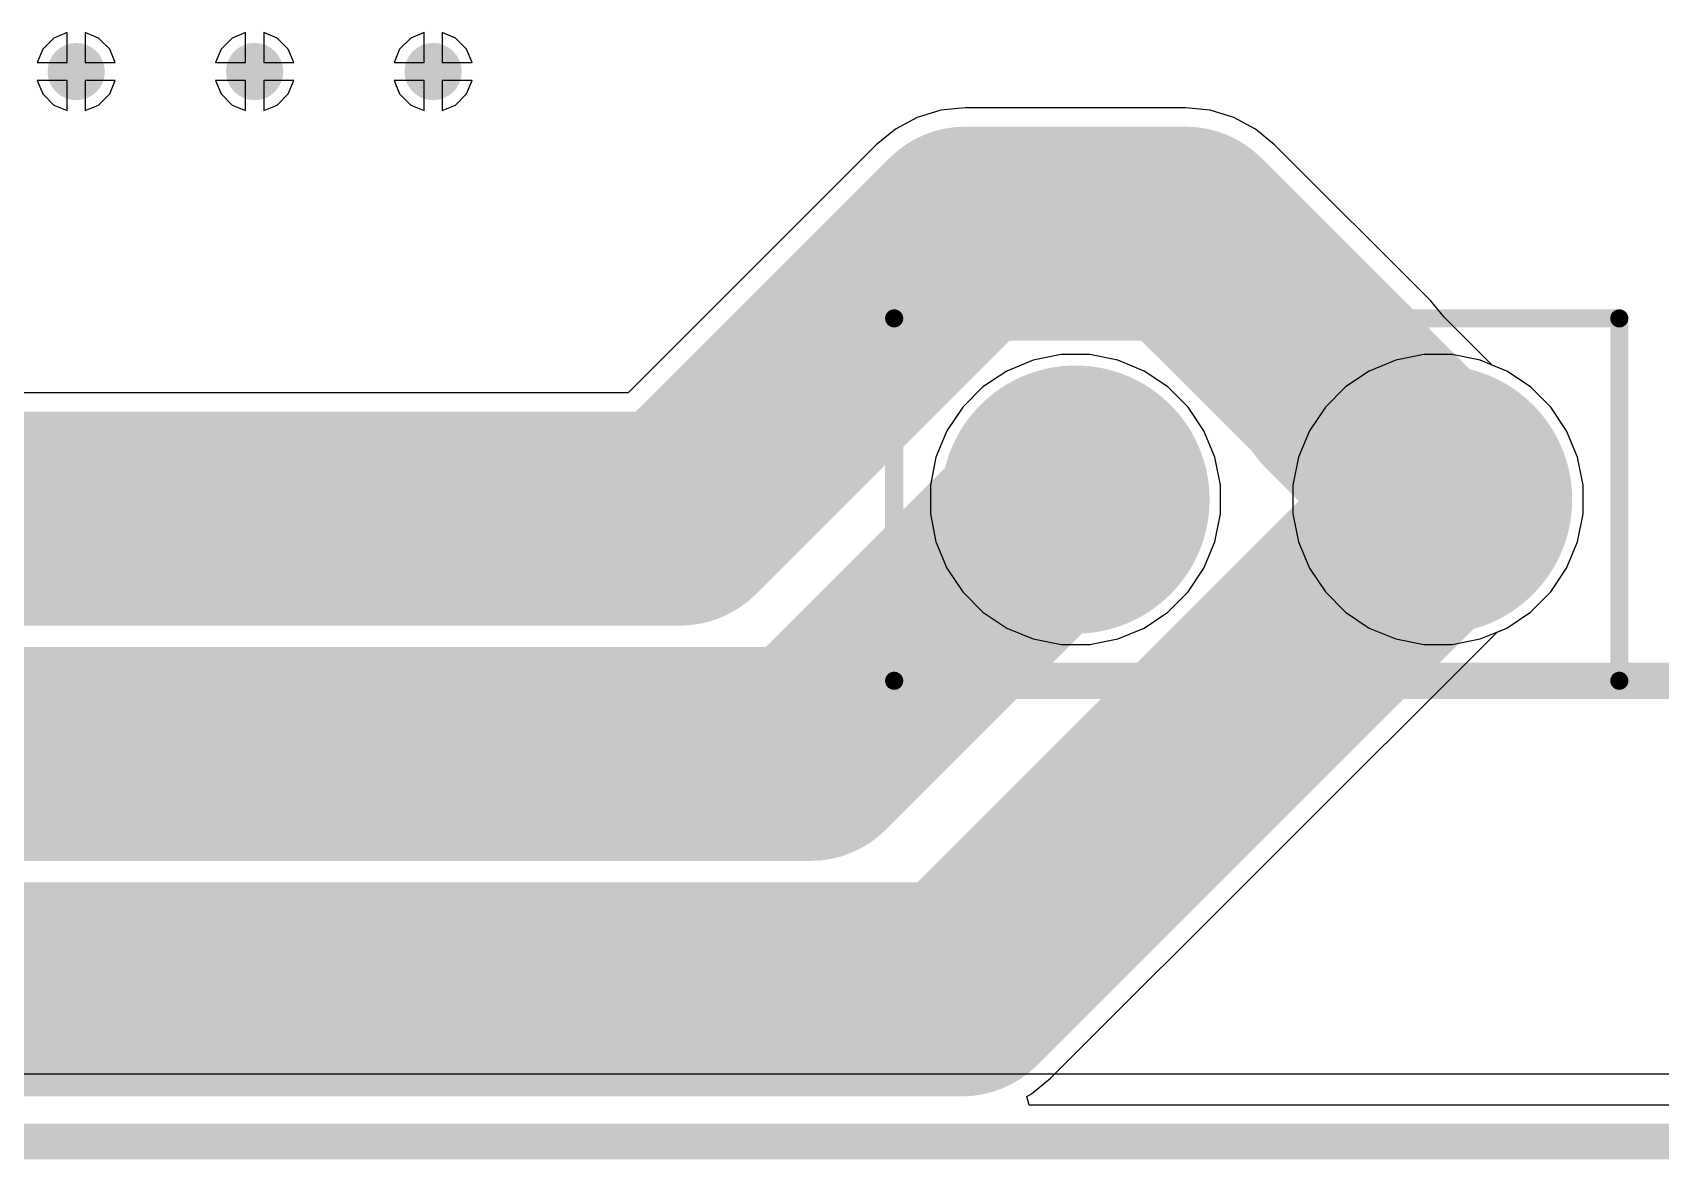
# Model space of a CAD drawing. Header units: inches. Extents: x -0.01 to 4.3, y -0.01 to 7.88.
# Drawn here: x 2.535 to 3.433, y -0.01 to 0.612 of the extents above; entities that cross this region are included whole.
import ezdxf

# ---------------------------------------------------------------- set-up
doc = ezdxf.new("R2010")
doc.units = ezdxf.units.IN
doc.header["$MEASUREMENT"] = 0
for name, color, linetype in [('Bottom Layer', 5, 'Continuous'), ('Bottom Solder', 6, 'Continuous'), ('Mechanical 1', 6, 'Continuous'), ('Multi-Layer', 9, 'Continuous'), ('Pad Holes', 156, 'Continuous'), ('Route Tool Path', 56, 'Continuous'), ('Top Layer', 1, 'Continuous'), ('Top Overlay', 2, 'Continuous'), ('Top Solder', 216, 'Continuous'), ('Via Holes', 16, 'Continuous')]:
    doc.layers.add(name, color=color, linetype=linetype)

# ---------------------------------------------------------------- blocks, each defined once
blk = doc.blocks.new('M_______M____S______35')
at = {"layer": 'Bottom Layer'}
h = blk.add_hatch(color=5, dxfattribs=at)
edge = h.paths.add_edge_path()
edge.add_arc((-0.1, -1.075), 0.07, 0, 360)
h = blk.add_hatch(color=5, dxfattribs=at)
edge = h.paths.add_edge_path()
edge.add_arc((0.1, -1.075), 0.07, 0, 360)
at = {"layer": 'Bottom Solder'}
h = blk.add_hatch(color=6, dxfattribs=at)
edge = h.paths.add_edge_path()
edge.add_arc((-0.1, -1.075), 0.074, 0, 360)
h = blk.add_hatch(color=6, dxfattribs=at)
edge = h.paths.add_edge_path()
edge.add_arc((0.1, -1.075), 0.074, 0, 360)
at = {"layer": 'Multi-Layer'}
h = blk.add_hatch(color=9, dxfattribs=at)
edge = h.paths.add_edge_path()
edge.add_arc((-0.1, -1.075), 0.07, 0, 360)
h = blk.add_hatch(color=9, dxfattribs=at)
edge = h.paths.add_edge_path()
edge.add_arc((0.1, -1.075), 0.07, 0, 360)
at = {"layer": 'Pad Holes'}
h = blk.add_hatch(color=7, dxfattribs=at)
edge = h.paths.add_edge_path()
edge.add_arc((-0.1, -1.075), 0.0405, 0, 360)
h = blk.add_hatch(color=7, dxfattribs=at)
edge = h.paths.add_edge_path()
edge.add_arc((0.1, -1.075), 0.0405, 0, 360)
at = {"layer": 'Top Layer'}
h = blk.add_hatch(color=1, dxfattribs=at)
edge = h.paths.add_edge_path()
edge.add_arc((-0.1, -1.075), 0.07, 0, 360)
h = blk.add_hatch(color=1, dxfattribs=at)
edge = h.paths.add_edge_path()
edge.add_arc((0.1, -1.075), 0.07, 0, 360)
at = {"layer": 'Top Solder'}
h = blk.add_hatch(color=216, dxfattribs=at)
edge = h.paths.add_edge_path()
edge.add_arc((-0.1, -1.075), 0.074, 0, 360)
h = blk.add_hatch(color=216, dxfattribs=at)
edge = h.paths.add_edge_path()
edge.add_arc((0.1, -1.075), 0.074, 0, 360)
at = {"layer": 'Route Tool Path'}
blk.add_lwpolyline([(-0.85, -1.175, 0.008, 0.008, 0), (0.45, -1.175, 0.008, 0.008, 0)], format="xyseb", dxfattribs=at)
at = {"layer": 'Top Overlay'}
for points in [[(-0.2, -0.975, 0.01, 0.01, 0), (0.2, -0.975, 0.01, 0.01, 0)], [(-0.2, -1.175, 0.01, 0.01, 0), (-0.2, -0.975, 0.01, 0.01, 0)], [(0.2, -1.175, 0.01, 0.01, 0), (0.2, -0.975, 0.01, 0.01, 0)], [(-0.85, -1.175, 0.02, 0.02, 0), (0.45, -1.175, 0.02, 0.02, 0)], [(-0.2, -1.175, 0.01, 0.01, 0), (0.2, -1.175, 0.01, 0.01, 0)]]:
    blk.add_lwpolyline(points, format="xyseb", dxfattribs=at)
for points in [[(-0.2025, -0.975, 0.005, 0.005, 1), (-0.1975, -0.975, 0.005, 0.005, 1)], [(-0.2025, -0.975, 0.005, 0.005, 1), (-0.1975, -0.975, 0.005, 0.005, 1)], [(0.1975, -0.975, 0.005, 0.005, 1), (0.2025, -0.975, 0.005, 0.005, 1)], [(0.1975, -0.975, 0.005, 0.005, 1), (0.2025, -0.975, 0.005, 0.005, 1)], [(-0.2025, -1.175, 0.005, 0.005, 1), (-0.1975, -1.175, 0.005, 0.005, 1)], [(-0.2025, -1.175, 0.005, 0.005, 1), (-0.1975, -1.175, 0.005, 0.005, 1)], [(0.1975, -1.175, 0.005, 0.005, 1), (0.2025, -1.175, 0.005, 0.005, 1)], [(0.1975, -1.175, 0.005, 0.005, 1), (0.2025, -1.175, 0.005, 0.005, 1)]]:
    blk.add_lwpolyline(points, format="xyseb", close=True, dxfattribs=at)

msp = doc.modelspace()

# ---------------------------------------------------------------- hatches: boundary and pattern name
at = {"layer": 'Bottom Layer'}
h = msp.add_hatch(color=5, dxfattribs=at)
edge = h.paths.add_edge_path()
edge.add_arc((2.55906, 0.59055), 0.01181, 0, 360)
h = msp.add_hatch(color=5, dxfattribs=at)
edge = h.paths.add_edge_path()
edge.add_arc((2.65748, 0.59055), 0.01181, 0, 360)
h = msp.add_hatch(color=5, dxfattribs=at)
edge = h.paths.add_edge_path()
edge.add_arc((2.75591, 0.59055), 0.01181, 0, 360)
at = {"layer": 'Bottom Solder'}
h = msp.add_hatch(color=6, dxfattribs=at)
edge = h.paths.add_edge_path()
edge.add_arc((2.55906, 0.59055), 0.01581, 0, 360)
h = msp.add_hatch(color=6, dxfattribs=at)
edge = h.paths.add_edge_path()
edge.add_arc((2.65748, 0.59055), 0.01581, 0, 360)
h = msp.add_hatch(color=6, dxfattribs=at)
edge = h.paths.add_edge_path()
edge.add_arc((2.75591, 0.59055), 0.01581, 0, 360)
at = {"layer": 'Top Layer'}
h = msp.add_hatch(color=1, dxfattribs=at)
edge = h.paths.add_edge_path()
edge.add_arc((2.55906, 0.59055), 0.01181, 0, 360)
h = msp.add_hatch(color=1, dxfattribs=at)
edge = h.paths.add_edge_path()
edge.add_arc((2.65748, 0.59055), 0.01181, 0, 360)
h = msp.add_hatch(color=1, dxfattribs=at)
edge = h.paths.add_edge_path()
edge.add_arc((2.75591, 0.59055), 0.01181, 0, 360)
at = {"layer": 'Top Solder'}
h = msp.add_hatch(color=216, dxfattribs=at)
edge = h.paths.add_edge_path()
edge.add_arc((2.55906, 0.59055), 0.01581, 0, 360)
h = msp.add_hatch(color=216, dxfattribs=at)
edge = h.paths.add_edge_path()
edge.add_arc((2.65748, 0.59055), 0.01581, 0, 360)
h = msp.add_hatch(color=216, dxfattribs=at)
edge = h.paths.add_edge_path()
edge.add_arc((2.75591, 0.59055), 0.01581, 0, 360)
at = {"layer": 'Via Holes'}
h = msp.add_hatch(color=7, dxfattribs=at)
edge = h.paths.add_edge_path()
edge.add_arc((2.55906, 0.59055), 0.00591, 0, 360)
h = msp.add_hatch(color=7, dxfattribs=at)
edge = h.paths.add_edge_path()
edge.add_arc((2.65748, 0.59055), 0.00591, 0, 360)
h = msp.add_hatch(color=7, dxfattribs=at)
edge = h.paths.add_edge_path()
edge.add_arc((2.75591, 0.59055), 0.00591, 0, 360)

# ---------------------------------------------------------------- linework, layer by layer
at = {"layer": 'Bottom Layer'}
for p, q in [((2.55406, 0.61209), (2.5467, 0.60904)), ((2.55406, 0.59555), (2.55406, 0.61209)), ((2.57141, 0.60904), (2.56406, 0.61209)), ((2.56406, 0.61209), (2.56406, 0.59555)), ((2.65248, 0.61209), (2.64513, 0.60904)), ((2.65248, 0.59555), (2.65248, 0.61209)), ((2.66984, 0.60904), (2.66248, 0.61209)), ((2.66248, 0.61209), (2.66248, 0.59555)), ((2.75091, 0.61209), (2.74355, 0.60904)), ((2.75091, 0.59555), (2.75091, 0.61209)), ((2.76826, 0.60904), (2.76091, 0.61209)), ((2.76091, 0.61209), (2.76091, 0.59555)), ((2.54056, 0.60291), (2.53752, 0.59555)), ((2.5467, 0.60904), (2.54056, 0.60291)), ((2.57755, 0.60291), (2.57141, 0.60904)), ((2.58059, 0.59555), (2.57755, 0.60291)), ((2.63899, 0.60291), (2.63594, 0.59555)), ((2.64513, 0.60904), (2.63899, 0.60291)), ((2.67597, 0.60291), (2.66984, 0.60904)), ((2.67902, 0.59555), (2.67597, 0.60291)), ((2.73741, 0.60291), (2.73437, 0.59555)), ((2.74355, 0.60904), (2.73741, 0.60291)), ((2.7744, 0.60291), (2.76826, 0.60904)), ((2.77744, 0.59555), (2.7744, 0.60291)), ((2.53752, 0.59555), (2.55406, 0.59555)), ((2.56406, 0.59555), (2.58059, 0.59555)), ((2.63594, 0.59555), (2.65248, 0.59555)), ((2.66248, 0.59555), (2.67902, 0.59555)), ((2.73437, 0.59555), (2.75091, 0.59555)), ((2.76091, 0.59555), (2.77744, 0.59555)), ((2.55406, 0.58555), (2.53752, 0.58555)), ((2.53752, 0.58555), (2.54056, 0.5782)), ((2.55406, 0.56901), (2.55406, 0.58555)), ((2.58059, 0.58555), (2.56406, 0.58555)), ((2.56406, 0.58555), (2.56406, 0.56901)), ((2.57755, 0.5782), (2.58059, 0.58555)), ((2.65248, 0.58555), (2.63594, 0.58555)), ((2.63594, 0.58555), (2.63899, 0.5782)), ((2.65248, 0.56901), (2.65248, 0.58555)), ((2.67902, 0.58555), (2.66248, 0.58555)), ((2.66248, 0.58555), (2.66248, 0.56901)), ((2.67597, 0.5782), (2.67902, 0.58555)), ((2.75091, 0.58555), (2.73437, 0.58555)), ((2.73437, 0.58555), (2.73741, 0.5782)), ((2.75091, 0.56901), (2.75091, 0.58555)), ((2.77744, 0.58555), (2.76091, 0.58555)), ((2.76091, 0.58555), (2.76091, 0.56901)), ((2.7744, 0.5782), (2.77744, 0.58555)), ((2.54056, 0.5782), (2.5467, 0.57206)), ((2.57141, 0.57206), (2.57755, 0.5782)), ((2.63899, 0.5782), (2.64513, 0.57206)), ((2.66984, 0.57206), (2.67597, 0.5782)), ((2.73741, 0.5782), (2.74355, 0.57206)), ((2.76826, 0.57206), (2.7744, 0.5782)), ((2.5467, 0.57206), (2.55406, 0.56901)), ((2.56406, 0.56901), (2.57141, 0.57206)), ((2.64513, 0.57206), (2.65248, 0.56901)), ((2.66248, 0.56901), (2.66984, 0.57206)), ((2.74355, 0.57206), (2.75091, 0.56901)), ((2.76091, 0.56901), (2.76826, 0.57206)), ((3.0869, 0.43126), (3.07234, 0.42523)), ((3.10236, 0.43433), (3.0869, 0.43126)), ((3.11812, 0.43433), (3.10236, 0.43433)), ((3.13357, 0.43126), (3.11812, 0.43433)), ((3.14813, 0.42523), (3.13357, 0.43126)), ((3.2869, 0.43126), (3.27234, 0.42523)), ((3.30236, 0.43433), (3.2869, 0.43126)), ((3.31812, 0.43433), (3.30236, 0.43433)), ((3.33357, 0.43126), (3.31812, 0.43433)), ((3.34813, 0.42523), (3.33357, 0.43126)), ((3.07234, 0.42523), (3.05924, 0.41647)), ((3.16123, 0.41647), (3.14813, 0.42523)), ((3.27234, 0.42523), (3.25924, 0.41647)), ((3.36123, 0.41647), (3.34813, 0.42523)), ((3.05924, 0.41647), (3.0481, 0.40533)), ((3.17238, 0.40533), (3.16123, 0.41647)), ((3.25924, 0.41647), (3.2481, 0.40533)), ((3.37238, 0.40533), (3.36123, 0.41647)), ((3.0481, 0.40533), (3.03934, 0.39222)), ((3.18113, 0.39222), (3.17238, 0.40533)), ((3.2481, 0.40533), (3.23934, 0.39222)), ((3.38113, 0.39222), (3.37238, 0.40533)), ((3.03934, 0.39222), (3.03331, 0.37767)), ((3.18716, 0.37767), (3.18113, 0.39222)), ((3.23934, 0.39222), (3.23331, 0.37767)), ((3.38716, 0.37767), (3.38113, 0.39222)), ((3.03331, 0.37767), (3.03024, 0.36221)), ((3.19024, 0.36221), (3.18716, 0.37767)), ((3.23331, 0.37767), (3.23024, 0.36221)), ((3.39024, 0.36221), (3.38716, 0.37767)), ((3.03024, 0.36221), (3.03024, 0.34645)), ((3.19024, 0.34645), (3.19024, 0.36221)), ((3.23024, 0.36221), (3.23024, 0.34645)), ((3.39024, 0.34645), (3.39024, 0.36221)), ((3.03024, 0.34645), (3.03331, 0.331)), ((3.18716, 0.331), (3.19024, 0.34645)), ((3.23024, 0.34645), (3.23331, 0.331)), ((3.38716, 0.331), (3.39024, 0.34645)), ((3.03331, 0.331), (3.03934, 0.31644)), ((3.18113, 0.31644), (3.18716, 0.331)), ((3.23331, 0.331), (3.23934, 0.31644)), ((3.38113, 0.31644), (3.38716, 0.331)), ((3.03934, 0.31644), (3.0481, 0.30333)), ((3.17238, 0.30333), (3.18113, 0.31644)), ((3.23934, 0.31644), (3.2481, 0.30333)), ((3.37238, 0.30333), (3.38113, 0.31644)), ((3.0481, 0.30333), (3.05924, 0.29219)), ((3.16123, 0.29219), (3.17238, 0.30333)), ((3.2481, 0.30333), (3.25924, 0.29219)), ((3.36123, 0.29219), (3.37238, 0.30333)), ((3.05924, 0.29219), (3.07234, 0.28344)), ((3.14813, 0.28344), (3.16123, 0.29219)), ((3.25924, 0.29219), (3.27234, 0.28344)), ((3.34813, 0.28344), (3.36123, 0.29219)), ((3.07234, 0.28344), (3.0869, 0.27741)), ((3.13357, 0.27741), (3.14813, 0.28344)), ((3.27234, 0.28344), (3.2869, 0.27741)), ((3.33357, 0.27741), (3.34813, 0.28344)), ((3.0869, 0.27741), (3.10236, 0.27433)), ((3.10236, 0.27433), (3.11812, 0.27433)), ((3.11812, 0.27433), (3.13357, 0.27741)), ((3.2869, 0.27741), (3.30236, 0.27433)), ((3.30236, 0.27433), (3.31812, 0.27433)), ((3.31812, 0.27433), (3.33357, 0.27741)), ((4.2308, 0.03724), (0.06346, 0.03724))]:
    msp.add_line(p, q, dxfattribs=at)
at = {"layer": 'Mechanical 1'}
for points in [[(0.11833, 0.00492, 0.00984, 0.00984, 0), (4.17594, 0.00492, 0.00984, 0.00984, 0)], [(0.11811, -0.00492, 0.00984, 0.00984, 0), (4.17615, -0.00492, 0.00984, 0.00984, 0)]]:
    msp.add_lwpolyline(points, format="xyseb", dxfattribs=at)
at = {"layer": 'Top Layer'}
for p, q in [((2.55406, 0.61209), (2.5467, 0.60904)), ((2.55406, 0.59555), (2.55406, 0.61209)), ((2.57141, 0.60904), (2.56406, 0.61209)), ((2.56406, 0.61209), (2.56406, 0.59555)), ((2.65248, 0.61209), (2.64513, 0.60904)), ((2.65248, 0.59555), (2.65248, 0.61209)), ((2.66984, 0.60904), (2.66248, 0.61209)), ((2.66248, 0.61209), (2.66248, 0.59555)), ((2.75091, 0.61209), (2.74355, 0.60904)), ((2.75091, 0.59555), (2.75091, 0.61209)), ((2.76826, 0.60904), (2.76091, 0.61209)), ((2.76091, 0.61209), (2.76091, 0.59555)), ((2.54056, 0.60291), (2.53752, 0.59555)), ((2.5467, 0.60904), (2.54056, 0.60291)), ((2.57755, 0.60291), (2.57141, 0.60904)), ((2.58059, 0.59555), (2.57755, 0.60291)), ((2.63899, 0.60291), (2.63594, 0.59555)), ((2.64513, 0.60904), (2.63899, 0.60291)), ((2.67597, 0.60291), (2.66984, 0.60904)), ((2.67902, 0.59555), (2.67597, 0.60291)), ((2.73741, 0.60291), (2.73437, 0.59555)), ((2.74355, 0.60904), (2.73741, 0.60291)), ((2.7744, 0.60291), (2.76826, 0.60904)), ((2.77744, 0.59555), (2.7744, 0.60291)), ((2.53752, 0.59555), (2.55406, 0.59555)), ((2.56406, 0.59555), (2.58059, 0.59555)), ((2.63594, 0.59555), (2.65248, 0.59555)), ((2.66248, 0.59555), (2.67902, 0.59555)), ((2.73437, 0.59555), (2.75091, 0.59555)), ((2.76091, 0.59555), (2.77744, 0.59555)), ((2.55406, 0.58555), (2.53752, 0.58555)), ((2.53752, 0.58555), (2.54056, 0.5782)), ((2.55406, 0.56901), (2.55406, 0.58555)), ((2.58059, 0.58555), (2.56406, 0.58555)), ((2.56406, 0.58555), (2.56406, 0.56901)), ((2.57755, 0.5782), (2.58059, 0.58555)), ((2.65248, 0.58555), (2.63594, 0.58555)), ((2.63594, 0.58555), (2.63899, 0.5782)), ((2.65248, 0.56901), (2.65248, 0.58555)), ((2.67902, 0.58555), (2.66248, 0.58555)), ((2.66248, 0.58555), (2.66248, 0.56901)), ((2.67597, 0.5782), (2.67902, 0.58555)), ((2.75091, 0.58555), (2.73437, 0.58555)), ((2.73437, 0.58555), (2.73741, 0.5782)), ((2.75091, 0.56901), (2.75091, 0.58555)), ((2.77744, 0.58555), (2.76091, 0.58555)), ((2.76091, 0.58555), (2.76091, 0.56901)), ((2.7744, 0.5782), (2.77744, 0.58555)), ((2.54056, 0.5782), (2.5467, 0.57206)), ((2.57141, 0.57206), (2.57755, 0.5782)), ((2.63899, 0.5782), (2.64513, 0.57206)), ((2.66984, 0.57206), (2.67597, 0.5782)), ((2.73741, 0.5782), (2.74355, 0.57206)), ((2.76826, 0.57206), (2.7744, 0.5782)), ((2.5467, 0.57206), (2.55406, 0.56901)), ((2.56406, 0.56901), (2.57141, 0.57206)), ((2.64513, 0.57206), (2.65248, 0.56901)), ((2.66248, 0.56901), (2.66984, 0.57206)), ((2.74355, 0.57206), (2.75091, 0.56901)), ((2.76091, 0.56901), (2.76826, 0.57206)), ((3.0359, 0.56916), (3.02289, 0.56521)), ((3.04944, 0.57049), (3.0359, 0.56916)), ((3.17103, 0.57049), (3.04944, 0.57049)), ((3.18457, 0.56916), (3.17103, 0.57049)), ((3.19759, 0.56521), (3.18457, 0.56916)), ((3.01089, 0.5588), (3.00038, 0.55017)), ((3.02289, 0.56521), (3.01089, 0.5588)), ((3.20958, 0.5588), (3.19759, 0.56521)), ((3.2201, 0.55017), (3.20958, 0.5588)), ((3.00038, 0.55017), (2.86344, 0.41323)), ((3.30607, 0.46419), (3.2201, 0.55017)), ((3.31359, 0.45503), (3.30607, 0.46419)), ((3.34005, 0.42857), (3.31359, 0.45503)), ((3.34813, 0.42523), (3.34005, 0.42857)), ((3.36123, 0.41647), (3.34813, 0.42523)), ((2.86344, 0.41323), (2.29268, 0.41323)), ((3.37238, 0.40533), (3.36123, 0.41647)), ((3.38113, 0.39222), (3.37238, 0.40533)), ((3.38716, 0.37767), (3.38113, 0.39222)), ((3.39024, 0.36221), (3.38716, 0.37767)), ((3.39024, 0.34645), (3.39024, 0.36221)), ((3.38716, 0.331), (3.39024, 0.34645)), ((3.38113, 0.31644), (3.38716, 0.331)), ((3.37238, 0.30333), (3.38113, 0.31644)), ((3.36123, 0.29219), (3.37238, 0.30333)), ((3.34813, 0.28344), (3.36123, 0.29219)), ((3.09654, 0.03493), (3.34285, 0.28125)), ((3.34285, 0.28125), (3.34813, 0.28344)), ((3.08602, 0.0263), (3.09654, 0.03493)), ((3.08343, 0.02492), (3.08602, 0.0263)), ((3.08465, 0.02007), (3.08343, 0.02492)), ((4.17528, 0.02007), (3.08465, 0.02007))]:
    msp.add_line(p, q, dxfattribs=at)
for points in [[(2.89218, 0.34384, 0.11811, 0.11811, 0), (3.04944, 0.5011, 0.11811, 0.11811, 0)], [(3.04944, 0.5011, 0.11811, 0.11811, 0), (3.17103, 0.5011, 0.11811, 0.11811, 0)], [(3.17103, 0.5011, 0.11811, 0.11811, 0), (3.25701, 0.41513, 0.11811, 0.11811, 0)], [(3.25701, 0.41348, 0.11811, 0.11811, 0), (3.25701, 0.41513, 0.11811, 0.11811, 0)], [(3.25701, 0.41348, 0.11811, 0.11811, 0), (3.31024, 0.36025, 0.11811, 0.11811, 0)], [(2.9639, 0.21392, 0.11811, 0.11811, 0), (3.10431, 0.35433, 0.11811, 0.11811, 0)], [(3.10431, 0.35433, 0.11811, 0.11811, 0), (3.11024, 0.35433, 0.11811, 0.11811, 0)], [(3.31024, 0.34841, 0.11811, 0.11811, 0), (3.31024, 0.36025, 0.11811, 0.11811, 0)], [(3.29929, 0.33746, 0.11811, 0.11811, 0), (3.31024, 0.34841, 0.11811, 0.11811, 0)], [(2.074, 0.34384, 0.11811, 0.11811, 0), (2.89218, 0.34384, 0.11811, 0.11811, 0)], [(3.29929, 0.33582, 0.11811, 0.11811, 0), (3.29929, 0.33746, 0.11811, 0.11811, 0)], [(3.04747, 0.084, 0.11811, 0.11811, 0), (3.29929, 0.33582, 0.11811, 0.11811, 0)], [(2.01183, 0.21392, 0.11811, 0.11811, 0), (2.9639, 0.21392, 0.11811, 0.11811, 0)], [(1.94967, 0.084, 0.11811, 0.11811, 0), (3.04747, 0.084, 0.11811, 0.11811, 0)]]:
    msp.add_lwpolyline(points, format="xyseb", dxfattribs=at)
for points in [[(3.01991, 0.5011, 0.05906, 0.05906, 1), (3.07897, 0.5011, 0.05906, 0.05906, 1)], [(3.01991, 0.5011, 0.05906, 0.05906, 1), (3.07897, 0.5011, 0.05906, 0.05906, 1)], [(3.1415, 0.5011, 0.05906, 0.05906, 1), (3.20056, 0.5011, 0.05906, 0.05906, 1)], [(3.1415, 0.5011, 0.05906, 0.05906, 1), (3.20056, 0.5011, 0.05906, 0.05906, 1)], [(3.22748, 0.41513, 0.05906, 0.05906, 1), (3.28654, 0.41513, 0.05906, 0.05906, 1)], [(3.22748, 0.41513, 0.05906, 0.05906, 1), (3.28654, 0.41513, 0.05906, 0.05906, 1)], [(3.22748, 0.41348, 0.05906, 0.05906, 1), (3.28654, 0.41348, 0.05906, 0.05906, 1)], [(3.22748, 0.41348, 0.05906, 0.05906, 1), (3.28654, 0.41348, 0.05906, 0.05906, 1)], [(3.07479, 0.35433, 0.05906, 0.05906, 1), (3.13384, 0.35433, 0.05906, 0.05906, 1)], [(3.07479, 0.35433, 0.05906, 0.05906, 1), (3.13384, 0.35433, 0.05906, 0.05906, 1)], [(3.08071, 0.35433, 0.05906, 0.05906, 1), (3.13976, 0.35433, 0.05906, 0.05906, 1)], [(3.28071, 0.36025, 0.05906, 0.05906, 1), (3.33976, 0.36025, 0.05906, 0.05906, 1)], [(3.28071, 0.36025, 0.05906, 0.05906, 1), (3.33976, 0.36025, 0.05906, 0.05906, 1)], [(3.28071, 0.34841, 0.05906, 0.05906, 1), (3.33976, 0.34841, 0.05906, 0.05906, 1)], [(3.28071, 0.34841, 0.05906, 0.05906, 1), (3.33976, 0.34841, 0.05906, 0.05906, 1)], [(2.86265, 0.34384, 0.05906, 0.05906, 1), (2.92171, 0.34384, 0.05906, 0.05906, 1)], [(2.86265, 0.34384, 0.05906, 0.05906, 1), (2.92171, 0.34384, 0.05906, 0.05906, 1)], [(3.26976, 0.33746, 0.05906, 0.05906, 1), (3.32882, 0.33746, 0.05906, 0.05906, 1)], [(3.26976, 0.33746, 0.05906, 0.05906, 1), (3.32882, 0.33746, 0.05906, 0.05906, 1)], [(3.26976, 0.33582, 0.05906, 0.05906, 1), (3.32882, 0.33582, 0.05906, 0.05906, 1)], [(3.26976, 0.33582, 0.05906, 0.05906, 1), (3.32882, 0.33582, 0.05906, 0.05906, 1)], [(2.93438, 0.21392, 0.05906, 0.05906, 1), (2.99343, 0.21392, 0.05906, 0.05906, 1)], [(2.93438, 0.21392, 0.05906, 0.05906, 1), (2.99343, 0.21392, 0.05906, 0.05906, 1)], [(3.01794, 0.084, 0.05906, 0.05906, 1), (3.077, 0.084, 0.05906, 0.05906, 1)], [(3.01794, 0.084, 0.05906, 0.05906, 1), (3.077, 0.084, 0.05906, 0.05906, 1)]]:
    msp.add_lwpolyline(points, format="xyseb", close=True, dxfattribs=at)

# ---------------------------------------------------------------- block references
msp.add_blockref('M_______M____S______35', (3.21024, 1.42933))

doc.saveas('drawing.dxf')
